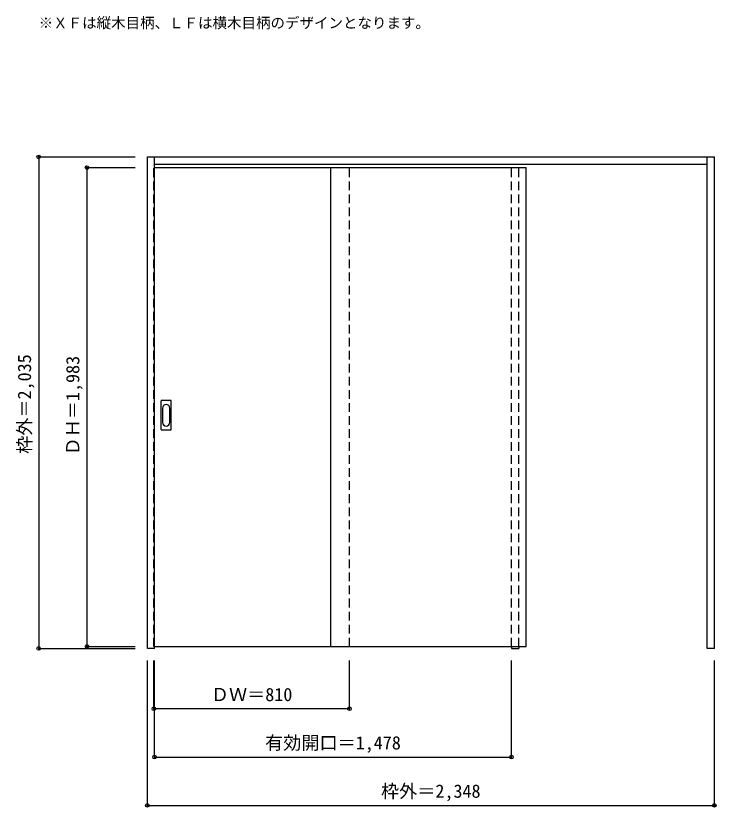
# Model space of a CAD drawing. Units: millimetres, scale not verified. Extents: x -1100 to 1800, y -1304 to 1973.
import ezdxf
from ezdxf.enums import TextEntityAlignment as Align

# ---------------------------------------------------------------- set-up
doc = ezdxf.new("R2010")
doc.units = ezdxf.units.MM
doc.header["$LTSCALE"] = 30
doc.header["$PDMODE"] = 32
doc.header["$PDSIZE"] = 15
doc.linetypes.add('DASHED1', pattern=[1.8, 1.2, -0.6])
for name, color, linetype in [('0-0', 3, 'Continuous'), ('0-1_寸法', 7, 'Continuous'), ('0-2_文字', 7, 'Continuous')]:
    doc.layers.add(name, color=color, linetype=linetype)
doc.styles.add('ＭＳ ゴシック', font='')
doc.styles.get('ＭＳ ゴシック').set_extended_font_data('MS Gothic')

msp = doc.modelspace()

# ---------------------------------------------------------------- linework, layer by layer
at = {"layer": '0-0'}
for p, q in [((-555.71, 1388.93), (1792.29, 1388.93)), ((-525.71, -646.07), (-525.71, 1388.93)), ((1762.29, -646.07), (1762.29, 1388.93)), ((1792.29, -646.07), (1792.29, 1388.93)), ((-525.71, 1358.93), (1762.29, 1358.93)), ((-525.71, 1344.93), (1013.29, 1344.93)), ((203.29, 1344.93), (203.29, -638.07)), ((-498.71, 259.93), (-498.71, 378.93)), ((-458.21, 380.43), (-497.21, 380.43)), ((-456.71, 259.93), (-456.71, 378.93)), ((-497.21, 258.43), (-458.21, 258.43)), ((952.29, -638.07), (952.29, -646.07)), ((952.29, -646.07), (982.29, -646.07)), ((982.29, -638.07), (982.29, -646.07)), ((1792.29, -646.07), (1762.29, -646.07))]:
    msp.add_line(p, q, dxfattribs=at)
at = {"layer": '0-0', "color": 4, "linetype": 'DASHED1'}
for p, q in [((-528.71, 1344.93), (-525.71, 1344.93)), ((-528.71, -638.07), (-528.71, 1344.93)), ((281.29, -638.07), (281.29, 1344.93)), ((952.29, -638.07), (952.29, 1358.93)), ((982.29, -638.07), (982.29, 1358.93)), ((-525.71, -638.07), (-528.71, -638.07))]:
    msp.add_line(p, q, dxfattribs=at)
at = {"layer": '0-0', "color": 7}
for p, q in [((-492.71, 349.03), (-492.71, 289.83)), ((-462.71, 289.83), (-462.71, 349.03))]:
    msp.add_line(p, q, dxfattribs=at)
at = {"layer": '0-0'}
for points in [[(-525.71, -646.07), (-555.71, -646.07), (-555.71, 1388.93)], [(-525.71, -638.07), (1013.29, -638.07), (1013.29, 1344.93)]]:
    msp.add_lwpolyline(points, dxfattribs=at)
for centre, start, end in [((-497.21, 378.93), 90, 180), ((-458.21, 378.93), 0, 90), ((-497.21, 259.93), 180, 270), ((-458.21, 259.93), 270, 0)]:
    msp.add_arc(centre, 1.5, start, end, dxfattribs=at)
at = {"layer": '0-0', "color": 7}
for centre, start, end in [((-477.71, 349.03), 0, 180), ((-477.71, 289.83), 180, 0)]:
    msp.add_arc(centre, 15, start, end, dxfattribs=at)
at = {"layer": '0-1_寸法', "color": 4}
for p, q in [((-1005.71, 1388.93), (-605.71, 1388.93)), ((-1005.71, 1388.93), (-1005.71, -646.07)), ((-805.71, 1344.93), (-805.71, -638.07)), ((-805.71, 1344.93), (-605.71, 1344.93)), ((-1005.71, -646.07), (-605.71, -646.07)), ((-805.71, -638.07), (-605.71, -638.07)), ((-555.71, -1296.07), (-555.71, -696.07)), ((-528.71, -896.07), (-528.71, -696.07)), ((-525.71, -1096.07), (-525.71, -696.07)), ((281.29, -896.07), (281.29, -696.07)), ((952.29, -1096.07), (952.29, -696.07)), ((1792.29, -1296.07), (1792.29, -696.07)), ((281.29, -896.07), (-528.71, -896.07)), ((-525.71, -1096.07), (952.29, -1096.07)), ((-555.71, -1296.07), (1792.29, -1296.07))]:
    msp.add_line(p, q, dxfattribs=at)
at = {"layer": '0-1_寸法'}
for p in [(-1005.71, 1388.93), (-805.71, 1344.93), (-1005.71, -646.07), (-805.71, -638.07), (-528.71, -896.07), (281.29, -896.07), (-525.71, -1096.07), (952.29, -1096.07), (-555.71, -1296.07), (1792.29, -1296.07)]:
    msp.add_point(p, dxfattribs=at)

# ---------------------------------------------------------------- texts
at = {"layer": '0-1_寸法', "style": 'ＭＳ ゴシック'}
for s, p in [('枠外＝2,035', (-1020.71, 159.68)), ('ＤＨ＝1,983', (-820.71, 153.18))]:
    msp.add_text(s, height=54.99, rotation=90, dxfattribs=at).set_placement(p, align=Align.BOTTOM_LEFT)
for s, p in [('ＤＷ＝810', (-292.46, -881.07)), ('有効開口＝1,478', (-67.96, -1081.07)), ('枠外＝2,348', (412.04, -1281.07))]:
    msp.add_text(s, height=54.99, dxfattribs=at).set_placement(p, align=Align.BOTTOM_LEFT)
at = {"layer": '0-2_文字', "style": 'ＭＳ ゴシック'}
msp.add_text('※ＸＦは縦木目柄、ＬＦは横木目柄のデザインとなります。', height=43.99, dxfattribs=at).set_placement((-1005.71, 1909.05), align=Align.BOTTOM_LEFT)

doc.saveas('drawing.dxf')
